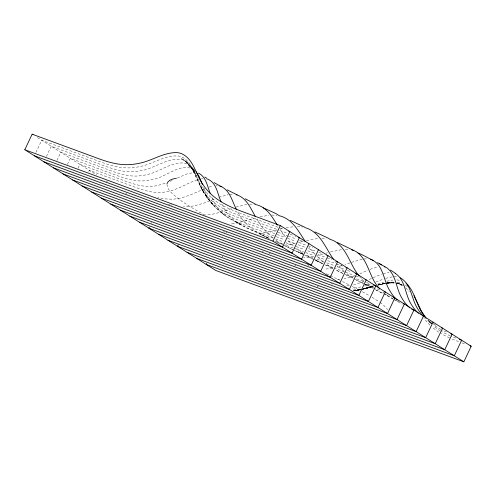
<?xml version="1.0" encoding="UTF-8"?>
<svg xmlns="http://www.w3.org/2000/svg" width="496" height="496" viewBox="0 0 496 496"><rect width="100%" height="100%" fill="white"/><g stroke="black" fill="none" stroke-linecap="round" stroke-linejoin="round"><path stroke-width="0.37" stroke-dasharray="2.48 1.86" d="M166.972 184.264C167.226 190.495 173.433 194.37 177.624 198.152C186.236 204.662 195.616 210.062 205.077 215.221M35.941 152.39L41.695 140.225L94.544 159.681C106.268 164.04 118.426 168.745 131.173 167.791A70.68 53.531 -57.7 0 0 138.359 166.861C152.148 164.746 164.263 154.808 178.554 156.017A25.358 19.201 -57.7 0 1 183.198 157.61C193.837 164.319 195.635 178.07 202.69 187.705A83.247 63.048 -57.7 0 0 210.502 196.869C221.148 206.702 235.172 211.383 248.484 216.374L278.355 227.373M46.444 156.401L51.243 146.258L99.491 164.027C110.441 168.076 121.762 172.484 133.66 171.635A66.65 50.48 -57.7 0 0 139.37 170.965C153.896 169.235 166.303 157.629 181.257 159.396A22.773 17.248 -57.7 0 1 184.686 160.71C191.096 164.449 193.731 171.852 196.621 178.269M56.953 160.406L60.785 152.291L106.739 169.217C116.926 173.011 127.565 176.898 138.632 175.931A61.907 46.884 -57.7 0 0 147.424 174.456C159.929 171.845 170.674 162.031 183.855 163.017A20.441 15.481 -57.7 0 1 187.364 164.157C197.191 170.24 197.91 183.26 203.682 192.398A70.469 53.37 -57.7 0 0 211.135 202.318C220.28 211.408 232.804 215.549 244.602 219.976L276.768 231.83M67.456 164.412L70.333 158.329L110.54 173.135C121.067 176.973 131.837 181.542 143.288 180.897A60.028 45.458 -57.7 0 0 151.974 179.639C165.955 177.605 178.975 162.756 193.378 169.099M78.039 168.249L79.875 164.362L118.935 178.746C129.487 182.584 140.3 187.19 151.776 186.316A57.214 43.332 -57.7 0 0 157.536 185.547L166.408 182.937M88.784 171.746L89.423 170.395L127.329 184.357C138.26 188.288 149.408 193.254 161.299 192.392A57.474 43.53 -57.7 0 0 167.047 191.648C178.262 189.652 187.686 182.714 198.456 179.422M151.181 223.33L151.64 222.357M222.134 256.823L222.592 255.855M177.27 178.033L187.395 173.743L194.761 172.428M170.326 181.313L172.044 180.532M371.361 278.504L368.503 279.787M373.085 277.717L381.505 274.17M359.817 273.842L367.803 270.27M204.662 188.716L189.956 195.095L181.964 197.737A61.634 46.68 -57.7 0 1 171.839 199.187L165.218 198.915L157.778 197.538M213.881 199.243L203.955 203.124L194.637 205.716A67.065 50.79 -57.7 0 1 187.463 206.627L183.384 206.683M370.047 269.328L377.958 266.854M375.807 282.007L383.482 279.087M364.033 281.641L355.099 284.375A60.754 46.01 -57.7 0 1 353.605 284.679M218.86 197.272L228.203 194.624M354.262 276.092L345.458 278.547A61.975 46.934 -57.7 0 1 343.982 278.808M370.332 284.078L364.486 285.987M231.248 208.711L221.644 211.904L213.974 213.857A81.195 61.498 -57.7 0 1 205.35 214.985M349.903 262.886L345.067 264.56M351.515 262.322L362.44 259.185M377.791 284.072L383.637 282.156M209.027 187.085L213.131 186.006M236.071 207.061L246.754 204.433M385.621 278.368L392.677 276.756M372.459 285.832L363.134 288.449M341.874 265.602L337.181 266.966M372.787 286.235L363.469 288.827M372.291 286.738L373.333 286.434M383.104 273.637L389.087 272.397M373.401 286.428L363.562 289.032M255.378 218.128L242.928 221.638L233.938 223.535M378.547 284.921L384.704 283.309M386.235 283.154L378.138 285.07L386.235 283.154L394.165 282.689L386.049 283.166L387.884 282.832L394.599 282.894M371.324 287.029L362.123 289.366L370.456 287.153L363.512 289.001M325.897 253.202L327.447 252.78M377.983 284.76L385.014 283.197M322.803 254.039L316.696 255.545M330.534 251.943L342.5 249.463M361.113 289.373L353.344 290.811M361.826 289.187L369.656 287.147M377.568 285.231L386.657 283.123M386.768 281.244L392.733 280.042M378.051 285.039L385.386 283.253M277.028 229.946L261.9 233.411M360.499 289.565L353.915 290.768M302.901 241.378L298.332 242.494M280.085 229.183L282.615 228.582M363.035 289.131L368.218 287.878L362.967 289.125M260.003 216.901L268.875 215.252M306.447 240.529L317.756 238.489M295.294 243.201L284.915 245.185M380.209 284.499L384.729 283.495M360.431 289.546L358.924 289.875A108.419 82.113 -57.7 0 1 354.497 290.681M360.524 289.627L353.344 290.718M385.758 283.259L387.884 282.832L386.458 282.987M359.879 289.707L356.215 290.445L361.379 289.515M353.195 290.836L360.536 289.397M286.118 227.825L293.365 226.765M313.701 256.178L309.293 256.94M360.071 289.757L357.139 290.253A100.744 76.297 -57.7 0 1 354.262 290.637L359.141 289.968L354.256 290.594M387.388 282.993L389.596 282.608L387.581 282.937M385.758 283.321L394.146 282.689L387.655 283.005M359.978 289.732L357.126 290.222L360.053 289.732M387.692 282.689L393.39 282.044M353.884 290.749L357.436 290.172L353.66 290.613M201.475 178.74L202.907 178.566M363.89 258.98L366.656 258.825M229.642 194.432L233.728 194.351M349.271 285.293L345.123 285.498M387.55 283.117L393.316 282.757L391.053 282.677L394.667 283.179M339.71 279.291L335.612 279.397M249.581 204.16L252.278 204.16M271.665 215.059L276.935 215.32M345.29 249.265L347.963 249.321M394.072 276.663L397.953 277.01M321.904 238.272L325.847 238.489M215.971 185.715L217.304 185.746M297.482 226.61L300.111 226.753M396.856 279.88L400.632 280.457M397.358 282.218L401.022 283.024M301.394 226.901L302.647 227.106M397.711 283.303L403.626 285.473M402.02 285.355L396.273 283.061L399.137 283.551L397.166 282.869L402.188 284.89M331.111 283.755L332.326 284.041M225.984 232.345L227.199 232.63M170.773 204.836L171.976 205.139M223.578 231.731L224.775 232.047M294.736 265.459L295.926 265.788M269.08 253.555L270.27 253.89M168.386 204.178L169.576 204.519M243.387 241.726L244.578 242.067M317.142 286.409L318.333 286.756M396.273 283.061L398.276 283.681A35.352 26.778 -57.7 0 1 401.673 285.051M262.012 251.379L263.184 251.763M279.502 227.794L282.949 229.065M276.415 229.177L246.543 218.178C233.616 213.311 219.871 208.853 209.746 199.001A76.403 57.865 -57.7 0 1 202.92 190.619L197.272 179.744M279.856 230.448L287.897 233.405M290.197 234.255L292.497 235.098M294.791 235.947L295.945 236.369M277.915 232.252L287.103 235.637M288.257 236.059L296.298 239.022M299.745 240.287L304.339 241.98M274.821 233.635L243.803 222.208C232.729 218.091 220.931 213.943 212.933 204.774A62.05 46.996 -57.7 0 1 210.403 201.562L206.665 195.201L203.521 187.587M277.121 234.478L285.163 237.441M287.463 238.285L295.504 241.248M298.945 242.513L306.993 245.477M308.14 245.898L312.734 247.591M274.028 235.86L248.756 226.548C238.471 222.71 227.428 219.114 219.784 210.8A58.813 44.541 -57.7 0 1 214.861 204.085L210.924 195.3M276.328 236.704L284.369 239.667M287.816 240.938L294.705 243.474M298.152 244.745L305.046 247.281M308.493 248.552L315.388 251.088M318.835 252.359L321.129 253.202M273.234 238.086C258.304 231.948 241.205 228.296 229.598 216.262A59.954 45.409 -57.7 0 1 224.676 209.548L221.941 203.93M275.534 238.929L283.576 241.893M285.87 242.742L293.911 245.7M296.211 246.549L304.253 249.507M307.7 250.778L314.594 253.313M318.041 254.584L326.083 257.548M327.23 257.97L331.824 259.662M293.117 247.926L285.082 244.95M294.271 248.353L303.459 251.739M305.753 252.582L313.801 255.545M317.242 256.81L324.136 259.352M327.583 260.617L335.625 263.581M336.772 264.002L342.519 266.123M323.342 261.578L315.301 258.614M326.79 262.849L333.684 265.385M337.131 266.656L345.173 269.613M347.467 270.463L350.914 271.734M344.379 271.845L335.191 268.448M345.526 272.267L354.714 275.652M355.868 276.074L361.609 278.188M363.109 281.263L356.227 278.709M366.556 282.534L370.004 283.799M462.012 342.879L464.306 343.722M313.007 257.765L304.99 254.752M379.552 289.831L374.957 288.133M332.897 267.592L326.052 264.957M373.817 287.705L365.856 284.568M458.564 341.601L450.61 338.458M282.794 244.088L274.821 240.982M352.786 277.419L345.972 274.728M455.923 338.092L451.366 336.307M387.971 295.399L385.696 294.5M302.709 253.865L293.7 250.102M322.654 263.581L317.068 261.125A181.989 137.832 -57.7 0 1 314.879 260.059M450.238 335.848L441.44 331.632M446.419 331.973L441.967 329.97M261.423 234.906L269.049 238.198L248.874 228.91L236.567 222.4L241.533 225.01C228.978 219.195 217.316 210.943 208.872 199.876C200.651 190.086 197.123 177.543 190.855 166.6L193.366 171.008L190.309 166.055L185.02 160.971L190.309 166.055L195.616 174.257L189.77 165.497L192.708 168.993L189.112 165.187L193.818 169.799M398.71 301.76L396.484 300.768M277.741 242.637L283.576 245.278M294.779 250.61L303.019 254.243M382.323 293.08L375.745 289.875M324.892 264.79L332.884 268.553M449.494 337.968L440.801 333.529M342.606 273.284L336.015 270.109M269.21 238.588C259.774 234.372 250.53 229.022 243.784 221.036A75.15 56.916 -57.7 0 1 240.479 216.616L237.485 211.538M343.065 273.463L335.594 269.849M314.538 259.836L304.668 255.204M315.22 260.146L323.001 263.94L315.01 259.78M292.584 249.6L284.952 245.78M362.502 283.098L355.967 279.8M302.38 253.952L297.941 251.875L303.992 254.87M284.251 245.594L292.851 249.693M307.148 264.597L309.194 265.565M364.672 284.059L353.859 278.752M365.347 284.382L368.057 285.671L364.932 284.09M275.23 241.422L277.115 242.333M326.467 273.773L329.797 275.379M330.46 275.702L339.772 280.24M345.092 274.449L353.189 278.411M342.432 281.542L349.661 285.163M394.289 299.702L395.38 300.241M265.912 236.828L269.967 238.836M352.278 286.483L359.681 290.34M375.342 289.689L382.881 293.502M383.538 293.843L393.074 298.927M440.87 329.431L433.523 325.01M314.96 259.755L319.312 262.031M365.044 284.196L373.513 288.709M393.204 299.144L384.939 293.793M362.402 291.772L369.452 295.69M394.376 299.689L402.244 304.178M432.648 323.454L433.709 324.062M332.804 268.336L325.568 263.667M372.081 297.278L379.459 302.008M440.38 331.018L433.299 326.027M281.765 243.964L275.584 239.909M37.454 137.541L96.67 174.976M106.392 181.127L107.272 181.685M125.835 193.415L126.716 193.973M200.954 240.913L201.841 241.471M431.601 322.822L427.533 320.007M372.577 288.009L367.53 284.425A86.347 65.398 -57.7 0 1 365.602 282.801M438.718 332.227L432.741 327.744M402.163 285.25L400.997 284.468L403.285 286.142M302.145 252.755L301.128 252.049A124.304 94.141 -57.7 0 1 296.186 248.242M194.165 169.762L193.018 168.944L194.023 169.669M405.406 285.163L407.377 286.7M221.83 213.02L225.835 215.971M428.178 320.472L431.855 323.857L428.135 320.484M380.048 302.399L383.588 305.152L387.574 309.547M323.578 262.173L316.913 256.302M195.033 170.388L188.263 165.28L192.281 168.194L191.692 167.747L195.356 171.405M272.614 237.646L269.725 235.185A103.199 78.157 -57.7 0 1 260.902 225.314M431.539 323.497L428.687 320.968M383.017 292.156L383.972 292.993M405.765 287.804L409.355 291.623M186.657 162.366L190.309 166.055M315.103 254.423L309.113 247.12M285.336 236.952L280.494 230.076M260.908 225.308L256.252 218.035M429.927 325.147A87.259 66.086 -57.7 0 1 423.894 317.93M430.472 323.442A76.558 57.982 -57.7 0 1 427.794 320.546M360.146 289.05A88.617 67.115 -57.7 0 1 352.966 289.98M435.866 325.215A113.609 86.044 -57.7 0 1 433.709 324.068M360.902 286.911A75.882 57.468 -57.7 0 1 352.185 288.232M332.642 268.014A88.598 67.103 -57.7 0 1 324.012 269.148M309.293 256.953A113.572 86.013 -57.7 0 1 303.589 257.591M363.723 281.065A86.347 65.398 -57.7 0 1 361.02 278.219M352.805 277.927A113.032 85.61 -57.7 0 1 345.762 272.85M343.84 271.2A113.032 85.61 -57.7 0 1 337.466 264.659M335.749 262.558A113.032 85.61 -57.7 0 1 334.912 261.466M261.882 233.573A123.647 93.645 -57.7 0 1 257.511 234.217M233.932 223.566A99.429 75.305 -57.7 0 1 231.043 223.963M312.691 258.98A181.989 137.832 -57.7 0 1 305.226 254.789M303.149 253.475A181.989 137.832 -57.7 0 1 302.114 252.799M293.322 245.731A124.304 94.141 -57.7 0 1 287.872 240.12M183.322 159.712L181.555 158.584L187.42 162.446L183.322 159.712M212.908 204.457L206.51 196.862L212.908 204.457M207.105 197.303L201.376 188.294L207.105 197.303M201.946 188.79L199.07 183.464L203.168 191.059L201.946 188.79"/><path stroke-width="0.74" d="M166.991 183.706C168.249 179.794 172.918 178.901 176.452 178.256M24.8 149.736L32.153 134.187L93.037 156.612C104.755 161.051 116.988 165.441 129.735 164.585A75.088 56.866 -57.7 0 0 138.359 163.457C151.677 161.212 163.395 152.111 177.196 152.632A27.299 20.677 -57.7 0 1 182.013 153.859C193.905 159.613 195.622 174.325 202.728 184.221A86.13 65.23 -57.7 0 0 210.447 193.576C221.185 203.949 235.526 209.12 249.277 214.148L280.296 225.568L471.2 346.264L463.847 361.813L215.704 270.432L24.8 149.736L272.949 241.118L463.847 361.813M149.346 227.218L148.887 228.191L397.036 319.567L404.383 304.017L403.236 303.589M178.163 244.937L177.518 246.295L425.667 337.671L433.02 322.121M206.615 263.426L206.156 264.393L454.305 355.775L461.652 340.225L459.358 339.382M272.949 241.118L280.296 225.568M308.934 243.672L301.58 259.222L53.438 167.84M318.482 249.705L311.128 265.255L62.98 173.879M423.479 316.082L416.125 331.638L167.977 240.256M351.738 249.897L352.929 250.232A29.431 22.289 -57.7 0 1 356.277 251.714C368.534 259.96 368.974 276.849 378.51 287.42A70.097 53.091 -57.7 0 0 379.372 288.449M329.561 239.196L331.898 239.959A37.857 28.675 -57.7 0 1 336.232 242.203C347.746 250.505 350.399 265.664 359.302 276.148M206.832 178.827C216.541 181.871 217.409 193.942 221.117 201.866M370.481 259.296C383.954 263.996 383.16 281.269 390.321 291.512A61.02 46.215 -57.7 0 0 395.281 298.146M357.907 252.985C363.357 254.956 368.187 258.211 373.513 260.53M288.697 231.179L289.844 231.607L282.491 247.151L34.348 155.775M298.239 237.218L299.386 237.64L292.039 253.189L43.89 161.808M326.876 255.322L328.023 255.744L320.676 271.293L72.528 179.912M336.418 261.355L337.571 261.776L330.218 277.326L82.069 185.944M345.966 267.387L347.113 267.809L339.766 283.359L91.617 191.983M355.508 273.426L356.661 273.848L349.308 289.397L101.159 198.016M365.056 279.459L366.203 279.88L358.856 295.43L110.707 204.048M373.451 285.07L375.751 285.913L368.398 301.463L120.249 210.087M384.146 291.53L385.293 291.952L377.946 307.501L129.797 216.12M393.694 297.563L394.841 297.984L387.488 313.534L139.339 222.152M470.053 345.836L471.2 346.264M158.429 234.224L406.577 325.605L413.931 310.056A104.594 79.217 -57.7 0 1 411.668 309.132M187.066 252.328L435.215 343.709L442.562 328.16A113.609 86.044 -57.7 0 1 441.428 327.713M196.614 258.36L444.757 349.742L452.11 334.192L450.963 333.765M353.716 250.443L337.46 242.575M263.209 207.805L275.881 213.54L279.415 215.779A40.963 31.025 -57.7 0 1 282.937 216.895C293.626 221.272 299.1 232.165 305.127 241.285M329.319 238.675L314.842 231.905M290.321 220.398L304.773 227.224M245.198 198.803L255.087 203.868M400.291 277.772C411.959 284.45 411.24 300.21 418.649 310.273A61.02 46.215 -57.7 0 0 422.821 315.704L423.727 316.646M377.524 262.613L385.119 266.817M214.111 182.602L221.346 186.732M395.343 273.426C405.79 280.333 404.885 295.033 411.537 304.786A58.553 44.342 -57.7 0 0 416.522 311.37L418.37 313.174M227.168 189.832L237.076 194.86M381.133 264.697L381.443 264.883L379.341 263.624M204.86 177.047L206.634 178.145M32.153 134.187L33.034 134.745M390.476 270.06L395.721 273.532M406.069 283.216C415.202 291.605 416.181 305.139 423.491 314.836A69.068 52.309 -57.7 0 0 425.14 317.056M409.826 307.861L407.049 305.176A58.23 44.101 -57.7 0 1 402.126 298.474C395.895 288.901 396.49 275.094 386.923 267.865A17.695 13.398 -57.7 0 0 384.667 266.935M396.186 299.082L397.116 299.975M196.18 171.728L199.231 176.688L202.349 184.351M426.101 318.426L421.451 311.141L413.924 295.678M333.393 259.086C326.294 249.122 321.842 236.356 310.732 229.977A43.933 33.275 -57.7 0 0 305.083 227.664M277.407 225.19C272.744 217.787 268.045 209.386 259.6 205.79A34.949 26.468 -57.7 0 0 254.845 204.433M255.514 216.746C250.951 209.039 247.318 199.398 238.576 195.511A26.592 20.138 -57.7 0 0 236.232 194.754M236.549 209.715C232.364 201.884 230.404 191.679 222.115 186.986A20.565 15.581 -57.7 0 0 219.815 186.136M210.341 193.682C207.508 186.769 206.417 177.934 199.572 173.662A17.236 13.051 -57.7 0 0 198.462 173.147"/></g></svg>
